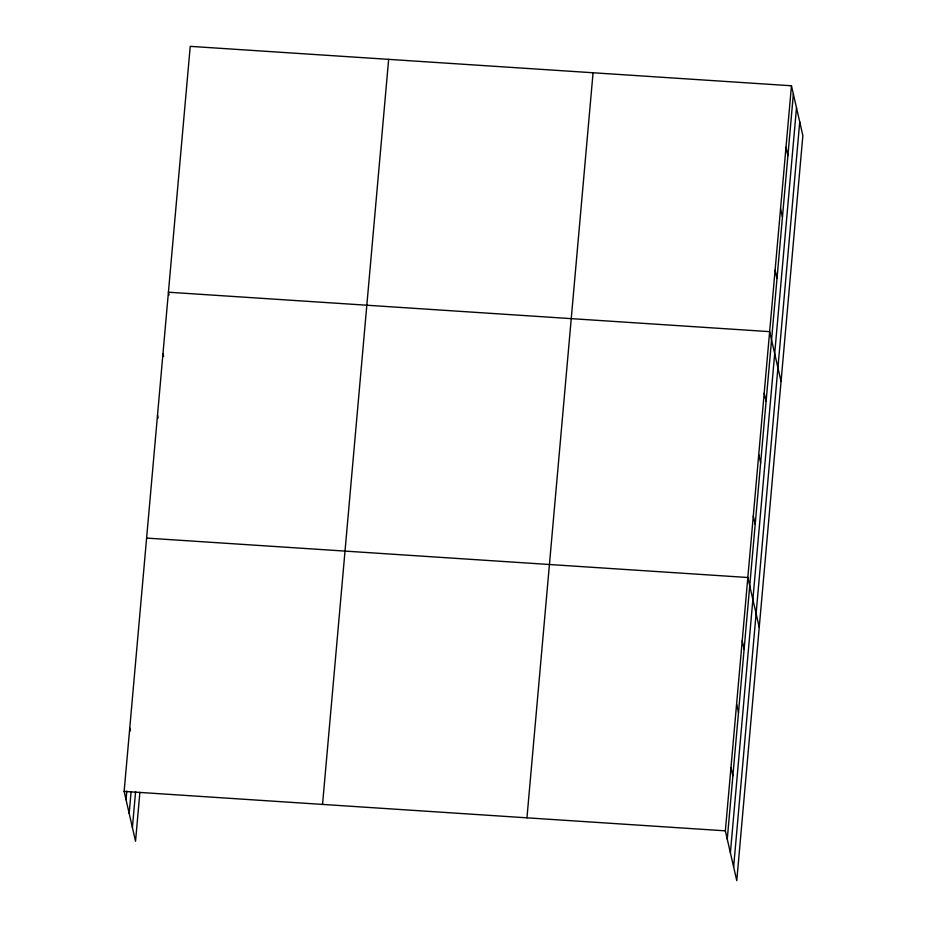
<?xml version="1.0" encoding="UTF-8"?>
<svg xmlns="http://www.w3.org/2000/svg" width="927" height="927" viewBox="0 0 927 927"><rect width="100%" height="100%" fill="white"/><g stroke="black" fill="none" stroke-linecap="round" stroke-linejoin="round"><path stroke-width="1.39" d="M139.884 792.284L135.539 841.229L124.137 791.403L190.232 46.35L791.461 85.771L802.863 135.597L736.768 880.65L725.354 830.835L791.461 85.771M126.037 799.734L126.802 791.102M129.177 813.431L131.089 791.843M132.41 827.533L135.597 791.554M322.538 804.416L388.645 59.363M526.953 817.823L593.06 72.769M727.266 839.167L793.361 94.102M730.395 852.852L796.502 107.799M733.628 866.965L799.734 121.9M146.605 538.089L747.834 577.509L759.236 627.336M124.137 791.403L725.354 830.835M786.003 147.242L787.915 155.574M780.546 208.714L782.458 217.045M775.099 270.174L777 278.506M781.055 381.46L769.642 331.646L168.424 292.214L169.062 294.995M764.196 393.118L766.096 401.437M758.738 454.578L760.65 462.909M753.28 516.049L755.192 524.381M742.214 640.847L744.114 649.178M736.594 704.172L738.506 712.504M730.974 767.498L732.886 775.829M162.967 353.685L163.604 356.466M157.509 415.157L158.146 417.926M129.757 728.077L130.383 730.858"/></g></svg>
